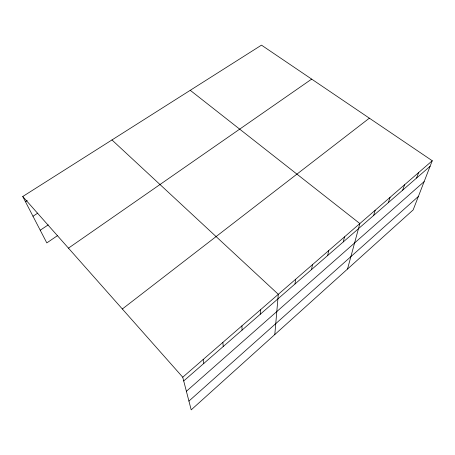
<?xml version="1.0" encoding="UTF-8"?>
<svg xmlns="http://www.w3.org/2000/svg" width="455" height="455" viewBox="0 0 455 455"><rect width="100%" height="100%" fill="white"/><g stroke="black" fill="none" stroke-linecap="round" stroke-linejoin="round"><path stroke-width="0.68" d="M260.254 314.263L260.414 309.821M274.803 334.544L278.301 294.305L111.958 139.947M294.999 283.988L295.625 279.273M311.584 269.536L312.42 264.702M327.674 255.517L328.709 250.574M343.292 241.906L344.509 236.862M347.518 269.041L359.848 223.553L190.247 90.306M373.629 215.477L375.193 210.244M388.36 202.634L390.083 197.328M402.675 190.167L404.546 184.781M416.581 178.047L418.594 172.593M432.25 160.746L413.146 209.914L191.202 409.858L182.739 377.206L22.75 196.509L261.483 45.142L432.25 160.746L182.739 377.206M188.927 401.082L418.384 196.441M186.391 391.289L424.134 181.63M183.712 380.954L430.106 166.263M122.344 308.99L369.363 118.175M68.466 248.14L311.664 79.113M57.654 235.536L46.808 242.907L22.75 196.509M40.228 230.213L48.241 224.872M32.982 216.244L37.742 213.133M25.457 201.724L27.255 200.581M203.14 359.507L203.806 363.448M222.87 342.393L223.24 346.517M241.946 325.843L242.043 330.131"/></g></svg>
